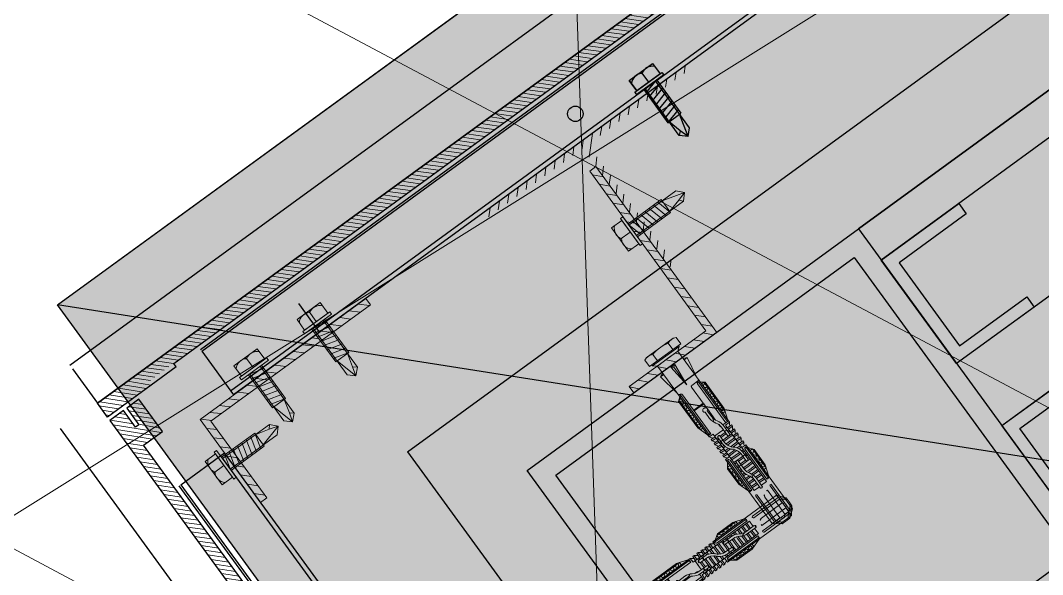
# Model space of a CAD drawing. Header units: metres. Extents: x 678805 to 1359287, y 2747329 to 5497370.
# Drawn here: x 679855.0916 to 679855.4903, y 2748711.0924 to 2748711.3085 of the extents above; entities that cross this region are included whole.
import ezdxf

# ---------------------------------------------------------------- set-up
doc = ezdxf.new("R2010")
doc.units = ezdxf.units.M
for name, color, linetype in [('00_XREF_MON_HSC_PAVEMENT', 7, 'Continuous'), ('00_XREF_TWQ_BUILDINGS', 7, 'Continuous'), ('XREF_MON_BUILDINGS$0$00-Modulos DEFINIDOS', 7, 'Continuous'), ('XREF_MON_BUILDINGS$0$00-Modulos ROOFS', 2, 'Continuous'), ('XREF_MON_BUILDINGS$0$02-L-01_Structure', 2, 'Continuous'), ('XREF_MON_BUILDINGS$0$02-L-01_Structure t2', 7, 'Continuous'), ('XREF_MON_BUILDINGS$0$02-L-01_Struture aux', 4, 'Continuous'), ('XREF_MON_BUILDINGS$0$02-L-Insulation', 252, 'Continuous'), ('XREF_MON_BUILDINGS$0$02-L-INT Panel', 5, 'Continuous'), ('XREF_MON_BUILDINGS$0$02-L-panel', 5, 'Continuous'), ('XREF_MON_BUILDINGS$0$02_L_Furniture', 7, 'Continuous'), ('XREF_MON_BUILDINGS$0$02_L_Projection', 8, 'Continuous')]:
    doc.layers.add(name, color=color, linetype=linetype)
doc.layers.add('XREF_MON_BUILDINGS$0$0-WIPEOUTS', color=7, linetype='Continuous', true_color=0xffffff)
for name, color, linetype, lineweight in [('XREF_MON_BUILDINGS$0$02-H-251', 251, 'Continuous', 0), ('XREF_MON_BUILDINGS$0$02-H-254', 254, 'Continuous', 0), ('XREF_MON_BUILDINGS$0$02-L-01_Structure L', 7, 'Continuous', 5), ('XREF_MON_BUILDINGS$0$02-L-01_Structure T', 8, 'Continuous', 5)]:
    doc.layers.add(name, color=color, linetype=linetype, lineweight=lineweight)
doc.layers.add('XREF_MON_BUILDINGS$0$02-KH-13 Restaurant', color=7, linetype='Continuous', lineweight=30, true_color=0xed2d02)
doc.layers.add('XREF_MON_HSC_PAVEMENT$0$03-TR-Pavement_07_Precast irregular Concrete Blocks', color=7, linetype='Continuous', lineweight=5, true_color=0xb3b3b3)
doc.layers.get('XREF_MON_BUILDINGS$0$02-KH-13 Restaurant').off()
doc.linetypes.add('XREF_MON_BUILDINGS$0$BATTING', pattern='A,0.0001,-0.1,[134,ltypeshp.shx,S=0.1,R=0,X=-0.1,Y=0],-0.2,[134,ltypeshp.shx,S=0.1,R=180,X=0.1,Y=0],-0.1', length=0.4001)

# ---------------------------------------------------------------- blocks, each defined once
blk = doc.blocks.new('XREF_MON_BUILDINGS$0$modulo kiosco')
at = {"layer": 'XREF_MON_BUILDINGS$0$0-WIPEOUTS', "true_color": 0xfcfcfc}
h = blk.add_hatch(color=7, dxfattribs=at)
h.dxf.hatch_style = 1
h.paths.add_polyline_path([(119.6986085139215, -61.62058441969566), (119.6986085125245, -56.82058442011476), (124.4986085132696, -56.82058442058042), (124.4986085123383, -61.62058442132547)])
at = {"layer": 'XREF_MON_BUILDINGS$0$00-Modulos ROOFS'}
blk.add_line((119.6986085125245, -56.82058442011476), (124.4986085118726, -61.62058442248963), dxfattribs=at)
at = {"layer": 'XREF_MON_BUILDINGS$0$00-Modulos ROOFS', "lineweight": 0}
blk.add_lwpolyline([(119.6986085139215, -61.62058441969566), (119.6986085125245, -56.82058442011476), (124.4986085132696, -56.82058442058042), (124.4986085123383, -61.62058442132547)], close=True, dxfattribs=at)
at = {"layer": 'XREF_MON_BUILDINGS$0$00-Modulos ROOFS'}
blk.add_lwpolyline([(124.4986085137352, -57.12058442062698), (124.4986085132696, -56.82058442058042), (124.1986085125245, -56.82058442151174), (119.9986085128039, -56.82058442034759), (119.6986085125245, -56.82058442011476), (119.6986085125245, -57.12058442085981), (119.6986085134558, -61.32058442058042), (119.6986085139215, -61.62058441969566), (119.9986085128039, -61.62058442062698), (124.1986085125245, -61.62058442109264), (124.4986085123383, -61.62058442132547), (124.4986085128039, -61.32058442081325)], close=True, dxfattribs=at)
blk = doc.blocks.new('XREF_MON_BUILDINGS$0$PILAR STRUCTURE')
at = {"layer": 'XREF_MON_BUILDINGS$0$02-L-01_Structure', "linetype": 'Continuous'}
h = blk.add_hatch(dxfattribs=at)
h.set_pattern_fill('ANGLE', color=252)
h.set_pattern_definition([(0, (-144.6596111481284, 18.56842418532225), (0, 6.985), [5.08, -1.905]), (90, (-144.6596111481284, 18.56842418532225), (-6.985, 4.277078946022131e-16), [5.08, -1.905])])
h.paths.add_polyline_path([(-0.0800000000000125, -0.08000000000000185), (0.07999999999998408, -0.08000000000000185), (0.07999999999998408, 0.0799999999999983), (-0.0800000000000125, 0.0799999999999983)])
h.paths.add_polyline_path([(-0.07200000000000273, -0.07200000000000273), (0.0719999999999743, -0.07200000000000273), (0.0719999999999743, 0.07199999999999918), (-0.07200000000000273, 0.07199999999999918)], flags=16)
h = blk.add_hatch(color=252, dxfattribs=at)
h.dxf.hatch_style = 1
h.paths.add_polyline_path([(-0.07200000000000273, -0.07200000000000273), (0.0719999999999743, -0.07200000000000273), (0.0719999999999743, 0.07199999999999918), (-0.07200000000000273, 0.07199999999999918)], flags=16)
h.paths.add_polyline_path([(-0.0800000000000125, -0.08000000000000185), (0.07999999999998408, -0.08000000000000185), (0.07999999999998408, 0.0799999999999983), (-0.0800000000000125, 0.0799999999999983)])
for points in [[(-0.0800000000000125, -0.08000000000000185), (0.07999999999998408, -0.08000000000000185), (0.07999999999998408, 0.0799999999999983), (-0.0800000000000125, 0.0799999999999983)], [(-0.07200000000000273, -0.07200000000000273), (0.0719999999999743, -0.07200000000000273), (0.0719999999999743, 0.07199999999999918), (-0.07200000000000273, 0.07199999999999918)]]:
    blk.add_lwpolyline(points, close=True, dxfattribs=at)
blk = doc.blocks.new('XREF_MON_BUILDINGS$0$ULMA_Anclaje fijacion a forjado y a cerramiento base')
at = {"layer": 'XREF_MON_BUILDINGS$0$02-L-01_Structure T', "linetype": 'Continuous'}
for p, q in [((-0.09499999996478437, 0.004900000054021802), (-0.09799999996903352, 0.001900000053865369)), ((-0.05639999997220002, 0.004900000040834129), (-0.09499999997206032, 0.004900000040834129)), ((-0.09500000016123522, 0.003800290978233534), (-0.09500000016123522, 0.004899999999906868)), ((-0.07599999997182749, 0.003600000040933082), (-0.07599999997182749, 0.004900000040834129)), ((-0.07549999996990664, 0.004900000054021802), (-0.06990192376542836, 0.006400000053872645)), ((-0.07549999996990664, 0.004266025754077418), (-0.07549999996990664, 0.004900000054021802)), ((-0.05702020314492984, 0.004400000053919939), (-0.07499999996798579, 0.004400000053919939)), ((-0.05990525586821605, 0.006000000053973054), (-0.07139474408904789, 0.006000000053973054)), ((-0.07139474408904789, 0.006000000053973054), (-0.07139474408904789, 0.004900000054021802)), ((-0.07139474408904789, 0.006000000053973054), (-0.07139474408904789, 0.004900000054021802)), ((-0.0605980761902174, 0.006400000053872645), (-0.06990192376542836, 0.006400000053872645)), ((-0.06990192376542836, 0.006400000053872645), (-0.06990192376542836, 0.006000000053973054)), ((-0.0605980761902174, 0.006400000053872645), (-0.0605980761902174, 0.006000000053973054)), ((-0.06059807618294144, 0.006400000053872645), (-0.05799999996816041, 0.004900000054021802)), ((-0.05990525586821605, 0.006000000053973054), (-0.05990525586821605, 0.004900000054021802)), ((-0.05799999999726424, 0.004899999999906868), (-0.05799999999726424, 0.004399999999805004)), ((-0.0569999999643187, 0.004600000053869735), (-0.0569999999643187, 0.004900000054021802)), ((-0.05639999997220002, 0.003000000040628947), (-0.05639999997220002, 0.004900000040834129)), ((-0.05479999996896368, 0.004900000040834129), (-0.05594999997265404, 0.004236047240738117)), ((-0.0539999999673455, 0.004900000040834129), (-0.05479999996896368, 0.004900000040834129)), ((-0.05479999996896368, 0.003000000040628947), (-0.05479999996896368, 0.004900000040834129)), ((-0.0539999999673455, 0.003000000040628947), (-0.0539999999673455, 0.004900000040834129)), ((-0.05239999997138511, 0.004900000040834129), (-0.05354999996779952, 0.004236047240738117)), ((-0.05239999997138511, 0.003000000040628947), (-0.05239999997138511, 0.004900000040834129)), ((-0.05159999996976694, 0.004900000040834129), (-0.05239999997138511, 0.004900000040834129)), ((-0.05159999996976694, 0.003000000040628947), (-0.05159999996976694, 0.004900000040834129)), ((-0.04999999997380655, 0.004900000040834129), (-0.05114999997022096, 0.004236047240738117)), ((-0.04919999997218838, 0.004900000040834129), (-0.04999999997380655, 0.004900000040834129)), ((-0.04999999997380655, 0.003000000040628947), (-0.04999999997380655, 0.004900000040834129)), ((-0.04919999997218838, 0.003000000040628947), (-0.04919999997218838, 0.004900000040834129)), ((-0.04759999996895203, 0.004900000040834129), (-0.0487499999726424, 0.004236047240738117)), ((-0.04759999996895203, 0.003000000040628947), (-0.04759999996895203, 0.004900000040834129)), ((-0.04679999996733386, 0.004900000040834129), (-0.04759999996895203, 0.004900000040834129)), ((-0.04679999996733386, 0.003000000040628947), (-0.04679999996733386, 0.004900000040834129)), ((-0.04519999997137347, 0.004900000040834129), (-0.04634999996778788, 0.004236047240738117)), ((-0.0443999999697553, 0.004900000040834129), (-0.04519999997137347, 0.004900000040834129)), ((-0.04519999997137347, 0.003000000040628947), (-0.04519999997137347, 0.004900000040834129)), ((-0.0443999999697553, 0.003000000040628947), (-0.0443999999697553, 0.004900000040834129)), ((-0.04279999997379491, 0.004900000040834129), (-0.04394999997020932, 0.004236047240738117)), ((2.91038304567337e-11, 0.004900000054021802), (-0.04279999996651895, 0.004900000054021802)), ((-0.04279999997379491, 0.003000000040628947), (-0.04279999997379491, 0.004900000040834129)), ((-0.04199999996490078, 0.004900000054021802), (-0.04199999996490078, 0.002243997654204577)), ((-0.04149999997025589, 0.004900000054021802), (-0.03590192376577761, 0.006400000053872645)), ((-0.04149999997025589, 0.004266025478955271), (-0.04149999997025589, 0.004900000054021802)), ((-0.017520182816952, 0.004400000053919939), (-0.04099999996833503, 0.004400000053919939)), ((-0.01959999997052364, 0.006000000053973054), (-0.03739474408939714, 0.006000000053973054)), ((-0.03739474408939714, 0.006000000053973054), (-0.03739474408939714, 0.004900000054021802)), ((-0.01999999996769475, 0.006400000053872645), (-0.03590192376577761, 0.006400000053872645)), ((-0.03590192376577761, 0.006400000053872645), (-0.03590192376577761, 0.006000000053973054)), ((-0.01999999996769475, 0.006400000053872645), (-0.01999999996769475, 0.006000000053973054)), ((-0.01849999996920815, 0.004900000054021802), (-0.01999999996769475, 0.006400000053872645)), ((-0.01959999997052364, 0.004900000054021802), (-0.01959999997052364, 0.006000000053973054)), ((-0.01849999996920815, 0.004900000054021802), (-0.01849999996920815, 0.004400000053919939)), ((-0.01749999996536644, 0.004900000054021802), (-0.01749999996536644, 0.001469047654154565)), ((-0.005200000319746323, 0.006399999982932059), (-0.01587305490102153, 0.004899999983081216)), ((-0.005199999970500357, 0.004900000054021802), (-0.005199999970500357, 0.006400000053872645)), ((-0.005199999970500357, 0.006400000053872645), (-0.004333974560722709, 0.004900000054021802)), ((0.001500000034866389, 0.006400000053872645), (2.91038304567337e-11, 0.004900000054021802)), ((2.91038304567337e-11, 5.411493475548923e-11), (2.91038304567337e-11, 0.004900000054021802)), ((0.002000000029511284, 0.006400000053872645), (0.001500000034866389, 0.006400000053872645)), ((0.001500000034866389, 5.411493475548923e-11), (0.001500000034866389, 0.006400000053872645)), ((0.001999999680265319, 0.007505513633077499), (0.0059194662826485, 0.007505513633077499)), ((0.001999999680265319, -0.007505513666728802), (0.001999999680265319, 0.007505513633077499)), ((0.002000000029511284, 5.411493475548923e-11), (0.002000000029511284, 0.006400000053872645)), ((0.006499999683001079, 0.00650000033328979), (0.0059194662826485, 0.007505513633077499)), ((0.006499999683001079, -0.006499999667084921), (0.006499999683001079, 0.00650000033328979)), ((-0.09500000016123522, 0.003800290978233534), (-0.09800000016548438, 0.001649701530368475)), ((-0.09800000016548438, 0.0009425947491763509), (-0.09500000016123522, 0.00309318419704141)), ((-0.09799999996903352, 5.411493475548923e-11), (-0.09799999996903352, 0.001900000053865369)), ((-0.09799999999813735, 0), (-0.09799999999813735, -0.001900000000205182)), ((-0.09500000000116415, 0.001212165931974596), (-0.09598054861999117, 0.0003815084141933767)), ((-0.07949999999982538, 0.003800290978233534), (-0.09500000016123522, 0.003800290978233534)), ((-0.07950095342675922, 0.00309318419704141), (-0.09500000000116415, 0.00309318419704141)), ((-0.09500000016123522, 0.001212165931974596), (-0.09500000016123522, 0.00309318419704141)), ((-0.08050000000366708, 0.001212165931974596), (-0.09500000000116415, 0.001212165931974596)), ((-0.08050000031653326, 0.0007878340506977111), (-0.08050000031653326, 0.001212165915148944)), ((-0.07921132486808347, 0.003735412722562614), (-0.07949999999982538, 0.003800290978233534)), ((-0.07949999999982538, 0.00309318419704141), (-0.07921132486808347, 0.003158062453167076)), ((-0.07899999999790452, 0.003446737587637472), (-0.07921132486808347, 0.003735412722562614)), ((-0.07921132486808347, 0.003158062453167076), (-0.07899999999790452, 0.003446737587637472)), ((-0.07238871805748204, 0.0005000000005566108), (-0.07750000029773219, 0.0005000000005566108)), ((-0.07238871783920331, 0.0005000000005566108), (-0.07749997821520083, 0.0005000000005566108)), ((-0.04279999997379491, 0.003000000040628947), (-0.07679999997344567, 0.003000000040628947)), ((-0.07679999997344567, 0.0004999963407499308), (-0.07679999997344567, 0.003000000040628947)), ((-0.05799999996816041, 0.003600000054120756), (-0.07597979684214806, 0.003600000054120756)), ((-0.07519999997020932, 0.0004999878656235524), (-0.07519999997020932, 0.003000000040628947)), ((-0.07439999996859115, 0.000499983615554811), (-0.07439999996859115, 0.003000000040628947)), ((-0.07279999997263076, 0.0004999751408831798), (-0.07279999997263076, 0.003000000040628947)), ((-0.07199999997101258, 0.0004999709158255428), (-0.07199999997101258, 0.003000000040628947)), ((-0.07039999996777624, 0.0007838919409550726), (-0.07039999996777624, 0.003000000040628947)), ((-0.07039999996777624, 0.0002553429039835464), (-0.07039999996777624, 0.0007838919541427458)), ((-0.06959999997343402, 0.003000000040628947), (-0.06959999997343402, -3.774075094042928e-05)), ((-0.06799999997019768, 0.001888627379230456), (-0.06799999997019768, 0.003000000054271368)), ((-0.06799999997019768, 0.0008294746289720933), (-0.06799999997019768, 0.001888627379230456)), ((-0.06799999997019768, 4.092726157978177e-11), (-0.06799999997019768, 0.0008294746157844202)), ((-0.06799999997019768, 4.092726157978177e-11), (-0.06799999997019768, -0.0007950077156237967)), ((-0.0671999999685795, 0.002098475703860458), (-0.0671999999685795, 0.003000000054271368)), ((-0.0671999999685795, 0.001074557454103342), (-0.0671999999685795, 0.002098475703860458)), ((-0.0671999999685795, 4.092726157978177e-11), (-0.0671999999685795, 0.001074557440915669)), ((-0.0671999999685795, 4.092726157978177e-11), (-0.0671999999685795, -0.001052696669376019)), ((-0.06559999996534316, 0.002250000054118573), (-0.06559999996534316, 0.003000000054271368)), ((-0.06559999996534316, 0.001250000053914846), (-0.06559999996534316, 0.002250000054118573)), ((-0.06559999997261912, 4.092726157978177e-11), (-0.06559999997261912, 0.001250000040727173)), ((-0.06559999997261912, 4.092726157978177e-11), (-0.06559999997261912, -0.001249999959327397)), ((-0.06479999997100094, 0.002250000054118573), (-0.06479999997100094, 0.003000000054271368)), ((-0.06479999997100094, 0.001250000053914846), (-0.06479999997100094, 0.002250000054118573)), ((-0.06479999997100094, 4.092726157978177e-11), (-0.06479999997100094, 0.001250000040727173)), ((-0.06479999997100094, 4.092726157978177e-11), (-0.06479999997100094, -0.001249999959327397)), ((-0.0631999999677646, 0.002250000054118573), (-0.0631999999677646, 0.003000000054271368)), ((-0.0631999999677646, 0.001250000053914846), (-0.0631999999677646, 0.002250000054118573)), ((-0.0631999999677646, 4.092726157978177e-11), (-0.0631999999677646, 0.001250000040727173)), ((-0.0631999999677646, 4.092726157978177e-11), (-0.0631999999677646, -0.001249999959327397)), ((-0.05863006513391156, 0.002250000000458385), (-0.06250000033469405, 0.002250000000458385)), ((-0.05863006513391156, 0.001250000000254659), (-0.06249989908974385, 0.001250000000254659)), ((-0.06239999996614642, 0.002250000054118573), (-0.06239999996614642, 0.003000000054271368)), ((-0.06239999997342238, 4.092726157978177e-11), (-0.06239999997342238, 0.001250000040727173)), ((-0.06239999997342238, 4.092726157978177e-11), (-0.06239999997342238, -0.001249999959327397)), ((-0.06079999997018604, 0.002250000054118573), (-0.06079999997018604, 0.003000000054271368)), ((-0.06079999997018604, 4.092726157978177e-11), (-0.06079999997018604, 0.001250000040727173)), ((-0.06079999997018604, 4.092726157978177e-11), (-0.06079999997018604, -0.001249999959327397)), ((-0.05999999996856786, 0.002250000054118573), (-0.05999999996856786, 0.003000000054271368)), ((-0.05999999996856786, 4.092726157978177e-11), (-0.05999999996856786, 0.001250000040727173)), ((-0.05999999996856786, 4.092726157978177e-11), (-0.05999999996856786, -0.002999999959229172)), ((-0.05839999996533152, 0.002246470569389203), (-0.05839999996533152, 0.003000000054271368)), ((-0.05839999997260747, 4.092726157978177e-11), (-0.05839999997260747, 0.001245927241143363)), ((-0.05839999997260747, 4.092726157978177e-11), (-0.05839999997260747, -0.002999999959229172)), ((-0.0575999999709893, 0.002178927737077174), (-0.0575999999709893, 0.003000000054271368)), ((-0.0575999999709893, -0.002999999959229172), (-0.0575999999709893, 0.001167863121281698)), ((-0.05599999996775296, 0.001773728350144665), (-0.05599999996775296, 0.003000000054271368)), ((-0.05599999996775296, 4.092726157978177e-11), (-0.05599999996775296, 0.0006941365782040521)), ((-0.05599999996775296, 4.092726157978177e-11), (-0.05599999996775296, -0.002999999959229172)), ((-0.05519999996613478, 0.001419681868355838), (-0.05519999996613478, 0.003000000054271368)), ((-0.05519999997341074, 0.0002712911496018933), (-0.05519999997341074, -0.002999999959229172)), ((-0.05359999997017439, 0.0003147642983094556), (-0.05359999997017439, 0.003000000040628947)), ((-0.05279999996855622, 4.092726157978177e-11), (-0.05279999996855622, 0.003000000040628947)), ((-0.05279999996855622, 4.092726157978177e-11), (-0.05279999996855622, -0.0002712910677473701)), ((-0.05119999997259583, 4.092726157978177e-11), (-0.05119999997259583, 0.003000000040628947)), ((-0.05119999997259583, 4.092726157978177e-11), (-0.05119999997259583, -0.0009957987340385444)), ((-0.05039999997097766, 4.092726157978177e-11), (-0.05039999997097766, 0.003000000040628947)), ((-0.05039999997097766, 4.092726157978177e-11), (-0.05039999997097766, -0.001172616259282222)), ((-0.04879999996774131, 0.002250000054118573), (-0.04879999996774131, 0.003000000054271368)), ((-0.04879999996774131, 0.001250000053914846), (-0.04879999996774131, 0.00262500005419497)), ((-0.04879999996774131, 4.092726157978177e-11), (-0.04879999996774131, 0.001250000040727173)), ((-0.04879999996774131, 4.092726157978177e-11), (-0.04879999996774131, -0.001249999959327397)), ((-0.0479999999733991, 4.092726157978177e-11), (-0.0479999999733991, 0.003000000040628947)), ((-0.0479999999733991, 4.092726157978177e-11), (-0.0479999999733991, -0.001249999959327397)), ((-0.04238871808775002, 0.002249999982723239), (-0.04750000033527613, 0.002249999982723239)), ((-0.04238871799316257, 0.001249999982974259), (-0.04749997836916009, 0.001249999982974259)), ((-0.04639999997016275, 0.002250000054118573), (-0.04639999997016275, 0.003000000054271368)), ((-0.04639999997016275, 4.092726157978177e-11), (-0.04639999997016275, 0.001250000040727173)), ((-0.04639999997016275, 4.092726157978177e-11), (-0.04639999997016275, -0.001249999959327397)), ((-0.04559999996854458, 0.002250000054118573), (-0.04559999996854458, 0.003000000054271368)), ((-0.04559999996854458, 4.092726157978177e-11), (-0.04559999996854458, 0.001250000040727173)), ((-0.04559999996854458, 4.092726157978177e-11), (-0.04559999996854458, -0.001249999959327397)), ((-0.04399999996530823, 0.002250000054118573), (-0.04399999996530823, 0.003000000054271368)), ((-0.04399999996530823, 0.002250000054118573), (-0.04399999996530823, 0.003000000054271368)), ((-0.04399999997258419, 4.092726157978177e-11), (-0.04399999997258419, 0.001250000040727173)), ((-0.04399999997258419, 4.092726157978177e-11), (-0.04399999997258419, 0.001250000040727173)), ((-0.04399999997258419, 4.092726157978177e-11), (-0.04399999997258419, -0.001249999959327397)), ((-0.04399999997258419, 4.092726157978177e-11), (-0.04399999997258419, -0.002999999959229172)), ((-0.04199999996490078, 0.001243073279056262), (-0.04199999996490078, 0.0009690476540527015)), ((-0.01849999996920815, 0.003600000054120756), (-0.04197979586751899, 0.003600000054120756)), ((-0.04049836142075947, 0.0009690476540527015), (-0.04197979586751899, 0.0009690476540527015)), ((-0.03124687392119085, 0.0009690476540527015), (-0.03803526836418314, 0.0009690476540527015)), ((-0.03186602826463059, 0.0004999956327083055), (-0.03561142804392148, 0.0005000794471925474)), ((-0.03561128240835387, 0.0005000000001018634), (-0.03186602558707818, 0.0005000000001018634)), ((-0.02819999996427214, 0.0009690476540527015), (-0.03075312601140467, 0.0009690476540527015)), ((-0.02819999996427214, 0.0009690476540527015), (-0.02799999996932456, 0.0007690476541029057)), ((-0.02819999996427214, 0.0009690476540527015), (-0.02819999996427214, -0.003599999945890886)), ((-0.02779999996710103, 0.0009690476540527015), (-0.02799999996932456, 0.0007690476541029057)), ((-0.02799999996932456, 0.0007690476541029057), (-0.02799999996932456, -0.003599999945890886)), ((-0.02779999996710103, 0.0009690476540527015), (-0.02779999996710103, -0.003599999945890886)), ((-0.01799999996728729, 0.0009690476540527015), (-0.02779999996710103, 0.0009690476540527015)), ((-0.004333974917244632, 0.000915883743800805), (-0.01587305490102153, -1.682565198279917e-11)), ((-0.01587305455177557, 5.411493475548923e-11), (-0.005199999970500357, 5.411493475548923e-11)), ((-0.004333974560722709, 0.0009158838147413917), (-0.005199999970500357, 5.411493475548923e-11)), ((-0.004333974560722709, -0.0009158837065115222), (-0.005199999970500357, 5.411493475548923e-11)), ((-0.004333974560722709, -0.0009158837065115222), (-0.004333974560722709, 0.0009158838147413917)), ((0, 0), (0, -0.004899999999906868)), ((0.001499999998486601, 0), (0.001499999998486601, -0.006400000000212458)), ((0.001999999680265319, 0.003752758733298833), (0.0059194662826485, 0.003752758733298833)), ((0.002000000000407454, 0), (0.002000000000407454, -0.006400000000212458)), ((-0.09799999999813735, -0.0009425947491763509), (-0.09500000000116415, -0.003093184197496157)), ((-0.09500000000116415, -0.003800290978688281), (-0.09799999999813735, -0.001649701530368475)), ((-0.09500000000116415, -0.004899999999906868), (-0.09799999999813735, -0.001900000000205182)), ((-0.09500000000116415, -0.001212165932429343), (-0.09598054861999117, -0.0003815084141933767)), ((-0.09499999997206032, -0.001212165891502082), (-0.09499999997206032, -0.003093184156568896)), ((-0.08249999999679858, -0.001212165932429343), (-0.09500000000116415, -0.001212165932429343)), ((-0.07950095342675922, -0.003093184197496157), (-0.09500000000116415, -0.003093184197496157)), ((-0.09499999997206032, -0.003800290937761019), (-0.09499999997206032, -0.004899999959434354)), ((-0.07949999983975431, -0.003800290978688281), (-0.09500000000116415, -0.003800290978688281)), ((-0.07921132486808347, -0.003158062453621824), (-0.07949999999982538, -0.003093184197496157)), ((-0.07949999999982538, -0.003800290978688281), (-0.07921132486808347, -0.003735412722562614)), ((-0.07899999999790452, -0.003446737588092219), (-0.07921132486808347, -0.003158062453621824)), ((-0.07921132486808347, -0.003735412722562614), (-0.07899999999790452, -0.003446737588092219)), ((-0.07238871791923884, -0.0005000000001018634), (-0.07750000016676495, -0.0005000000001018634)), ((-0.07238871795561863, -0.0004999999991923687), (-0.07749997833161615, -0.0004999999991923687)), ((-0.07679999997344567, -0.0004999999591746018), (-0.07679999997344567, -0.002999999959229172)), ((-0.04279999998107087, -0.003000000000156433), (-0.07679999998072162, -0.003000000000156433)), ((-0.07599999997910345, -0.003600000000005821), (-0.07599999997910345, -0.004899999999906868)), ((-0.05797979587805457, -0.003600000000005821), (-0.07597979685669998, -0.003600000000005821)), ((-0.07519999997020932, -0.0004999999591746018), (-0.07519999997020932, -0.002999999959229172)), ((-0.07439999996859115, -0.0004999999591746018), (-0.07439999996859115, -0.002999999959229172)), ((-0.07279999997263076, -0.0004999999591746018), (-0.07279999997263076, -0.002999999959229172)), ((-0.07199999997101258, -0.0004999999591746018), (-0.07199999997101258, -0.002999999959229172)), ((-0.07039999996777624, -0.0008117044189930311), (-0.07039999996777624, -0.002999999959229172)), ((-0.06960000032267999, -0.001128624259763455), (-0.06960000032267999, -0.003000000016982085)), ((-0.06799999997019768, -0.001859274363141594), (-0.06799999997019768, -0.002999999946041498)), ((-0.0671999999685795, -0.002079642608805443), (-0.0671999999685795, -0.002999999946041498)), ((-0.06049997165246168, -0.001250034919394238), (-0.06561142800637754, -0.001249920534974081)), ((-0.0656112825818127, -0.002249999999548891), (-0.06049998287926428, -0.002249999999548891)), ((-0.06559999996534316, -0.002249999945888703), (-0.06559999996534316, -0.002999999946041498)), ((-0.06479999997100094, -0.002249999945888703), (-0.06479999997100094, -0.002999999946041498)), ((-0.0631999999677646, -0.002249999945888703), (-0.0631999999677646, -0.002999999946041498)), ((-0.06239999996614642, -0.002249999945888703), (-0.06239999996614642, -0.002999999946041498)), ((-0.06079999997018604, -0.002249999945888703), (-0.06079999997018604, -0.002999999946041498)), ((-0.05639999997947598, -0.003000000000156433), (-0.05639999997947598, -0.004899999999906868)), ((-0.05479999998351559, -0.003000000000156433), (-0.05479999998351559, -0.004899999999906868)), ((-0.05399999998189742, -0.003000000000156433), (-0.05399999998189742, -0.004899999999906868)), ((-0.05359999997017439, -0.0009432666124666866), (-0.05359999997017439, -0.002999999959229172)), ((-0.05279999996855622, -0.001419681760580715), (-0.05279999996855622, -0.002999999946041498)), ((-0.05239999997138511, -0.002999999979692802), (-0.05239999997138511, -0.004899999979897984)), ((-0.05159999996976694, -0.002999999979692802), (-0.05159999996976694, -0.004899999979897984)), ((-0.05119999996531988, -0.002030796920735156), (-0.05119999996531988, -0.002999999946041498)), ((-0.05039999997097766, -0.002183035096095409), (-0.05039999997097766, -0.002999999946041498)), ((-0.04999999997380655, -0.002999999979692802), (-0.04999999997380655, -0.004899999979897984)), ((-0.04550000053859549, -0.001249999999799911), (-0.04936993554292712, -0.001249999999799911)), ((-0.04550000033486867, -0.002249999999548891), (-0.04936993554292712, -0.002249999999548891)), ((-0.04919999997218838, -0.002999999979692802), (-0.04919999997218838, -0.004899999979897984)), ((-0.04879999996774131, -0.002249999945888703), (-0.04879999996774131, -0.002999999946041498)), ((-0.04799999996612314, -0.002249999945888703), (-0.04799999996612314, -0.002999999946041498)), ((-0.04759999996895203, -0.002999999959229172), (-0.04759999996895203, -0.004899999959434354)), ((-0.04679999996733386, -0.002999999959229172), (-0.04679999996733386, -0.004899999959434354)), ((-0.04639999997016275, -0.002249999945888703), (-0.04639999997016275, -0.002999999946041498)), ((-0.04559999996854458, -0.002249999945888703), (-0.04559999996854458, -0.002999999946041498)), ((-0.04519999997137347, -0.002999999959229172), (-0.04519999997137347, -0.004899999959434354)), ((-0.0443999999697553, -0.002999999959229172), (-0.0443999999697553, -0.004899999959434354)), ((-0.04399999996530823, -0.002249999945888703), (-0.04399999996530823, -0.002999999946041498)), ((-0.04279999997379491, -0.002999999959229172), (-0.04279999997379491, -0.004899999959434354)), ((-0.0419999999794527, -0.003600000000005821), (-0.0419999999794527, -0.004899999999906868)), ((-0.01849999999831198, -0.003600000000005821), (-0.04197979589662282, -0.003600000000005821)), ((-0.0318660280900076, -0.0004999956499887048), (-0.0356114278692985, -0.0005000794649276941)), ((-0.03561128252476919, -0.0004999999991923687), (-0.03186602571076946, -0.0004999999991923687)), ((-0.004333974917244632, -0.0009158837774521089), (-0.01587305490102153, -1.682565198279917e-11)), ((0.001999999680265319, -0.003752755266759777), (0.0059194662826485, -0.003752755266759777)), ((-0.05639999997947598, -0.004899999999906868), (-0.09499999997933628, -0.004899999999906868)), ((-0.07549999999901047, -0.004266025699962483), (-0.07549999999901047, -0.004899999999906868)), ((-0.07549999999901047, -0.004899999999906868), (-0.06990192380180815, -0.006400000000212458)), ((-0.05699999997887062, -0.004400000000259752), (-0.0749999999825377, -0.004400000000259752)), ((-0.07139474408904789, -0.004899999945791933), (-0.07139474408904789, -0.005999999945743184)), ((-0.07139474408904789, -0.004899999945791933), (-0.07139474408904789, -0.005999999945743184)), ((-0.05990525586821605, -0.005999999945743184), (-0.07139474408904789, -0.005999999945743184)), ((-0.06990192376542836, -0.005999999945743184), (-0.06990192376542836, -0.006399999946097523)), ((-0.0605980761902174, -0.006399999946097523), (-0.06990192376542836, -0.006399999946097523)), ((-0.0605980761902174, -0.006399999946097523), (-0.05799999996816041, -0.004899999945791933)), ((-0.0605980761902174, -0.005999999945743184), (-0.0605980761902174, -0.006399999946097523)), ((-0.05990525586821605, -0.004899999945791933), (-0.05990525586821605, -0.005999999945743184)), ((-0.05799999999726424, -0.004400000000259752), (-0.05799999999726424, -0.004899999999906868)), ((-0.05699999997887062, -0.004400000000259752), (-0.05699999997887062, -0.004899999999906868)), ((-0.05479999998351559, -0.004899999999906868), (-0.05594999997993, -0.004236047200265602)), ((-0.05399999998189742, -0.004899999999906868), (-0.05479999998351559, -0.004899999999906868)), ((-0.05239999997138511, -0.004899999979897984), (-0.05354999998235144, -0.004236047179801972)), ((-0.05159999996976694, -0.004899999979897984), (-0.05239999997138511, -0.004899999979897984)), ((-0.04999999997380655, -0.004899999979897984), (-0.05114999997022096, -0.004236047179801972)), ((-0.04919999997218838, -0.004899999979897984), (-0.04999999997380655, -0.004899999979897984)), ((-0.04759999996895203, -0.004899999959434354), (-0.0487499999726424, -0.004236047159338341)), ((-0.04679999996733386, -0.004899999959434354), (-0.04759999996895203, -0.004899999959434354)), ((-0.04519999997137347, -0.004899999959434354), (-0.04634999996778788, -0.004236047159338341)), ((-0.0443999999697553, -0.004899999959434354), (-0.04519999997137347, -0.004899999959434354)), ((-0.04279999998107087, -0.004899999999906868), (-0.04394999997748528, -0.004236047200265602)), ((2.91038304567337e-11, -0.004899999945791933), (-0.04279999996651895, -0.004899999945791933)), ((-0.04149999999935972, -0.004266025425295084), (-0.04149999999935972, -0.004899999999906868)), ((-0.04149999999935972, -0.004899999999906868), (-0.0359019238021574, -0.006400000000212458)), ((-0.01752018285333179, -0.004400000000259752), (-0.04099999999743886, -0.004400000000259752)), ((-0.03739474408939714, -0.004899999945791933), (-0.03739474408939714, -0.005999999945743184)), ((-0.01959999997052364, -0.005999999945743184), (-0.03739474408939714, -0.005999999945743184)), ((-0.03590192376577761, -0.005999999945743184), (-0.03590192376577761, -0.006399999946097523)), ((-0.01999999996769475, -0.006399999946097523), (-0.03590192376577761, -0.006399999946097523)), ((-0.01849999996920815, -0.004899999945791933), (-0.01999999996769475, -0.006399999946097523)), ((-0.01999999996769475, -0.005999999945743184), (-0.01999999996769475, -0.006399999946097523)), ((-0.01959999997052364, -0.004899999945791933), (-0.01959999997052364, -0.005999999945743184)), ((-0.01849999999831198, -0.004400000000259752), (-0.01849999999831198, -0.004899999999906868)), ((-0.01750000000174623, -0.004600000000209548), (-0.01750000000174623, -0.004899999999906868)), ((-0.005199999970500357, -0.006399999946097523), (-0.01587305455177557, -0.004899999945791933)), ((-0.005199999970500357, -0.004899999945791933), (-0.005199999970500357, -0.006399999946097523)), ((-0.005199999970500357, -0.006399999946097523), (-0.004333974560722709, -0.004899999945791933)), ((0.001499999998486601, -0.006400000000212458), (0, -0.004899999999906868)), ((0.002000000000407454, -0.006400000000212458), (0.001499999998486601, -0.006400000000212458)), ((0.001999999680265319, -0.007505513666728802), (0.0059194662826485, -0.007505513666728802)), ((0.006499999683001079, -0.006499999667084921), (0.0059194662826485, -0.007505512966872629))]:
    blk.add_line(p, q, dxfattribs=at)
for centre, radius, start, end in [((-0.07502020407264354, 0.00340000005417096), 0.0009999999999999996, 90.00000125064498, 168.46304173404), ((-0.06949999996868428, 0.006000000053973054), 0.001, 179.9999995831184, 2.240738939747224e-06), ((-0.06709999996382976, 0.006000000053973054), 0.001, 179.9999995831184, 2.240738939747224e-06), ((-0.0646999999662512, 0.006000000053973054), 0.001, 179.9999995831184, 2.240738939747224e-06), ((-0.06229999996867264, 0.006000000053973054), 0.001, 179.9999995831184, 2.240738939747224e-06), ((-0.05799999996816041, 0.004600000053869735), 0.001, 269.9999983324734, 2.657620602956009e-06), ((-0.0560999999725027, 0.004495854840570246), 0.0002999999999999972, 179.9999995831184, 299.9999996018432), ((-0.05369999996764818, 0.004495854854212666), 0.0002999999999999972, 179.9999995831184, 299.9999996018432), ((-0.05129999997006962, 0.004495854840570246), 0.0002999999999999972, 179.9999995831184, 299.9999996018432), ((-0.04889999997249106, 0.004495854840570246), 0.0002999999999999972, 179.9999995831184, 299.9999996018432), ((-0.04649999996763654, 0.004495854840570246), 0.0002999999999999972, 179.9999995831184, 299.9999996018432), ((-0.04409999997005798, 0.004495854840570246), 0.0002999999999999972, 180, 299.9999997058804), ((-0.04099999996833503, 0.00340000005417096), 0.0009999999999999996, 90.00000125064498, 168.46304173404), ((-0.03549999996903352, 0.006000000053973054), 0.001, 179.9999995831184, 2.240738939747224e-06), ((-0.03549999996903352, 0.006000000053973054), 0.001, 179.9999995831184, 2.240738939747224e-06), ((-0.0326999999670079, 0.006000000053973054), 0.001, 180, 2.657620602956009e-06), ((-0.02989999996498227, 0.006000000053973054), 0.001, 180, 2.657620602956009e-06), ((-0.0270999999702326, 0.006000000053973054), 0.001, 180, 2.657620602956009e-06), ((-0.02429999996820698, 0.006000000053973054), 0.001, 180, 2.657620602956009e-06), ((-0.02149999996618135, 0.006000000053973054), 0.001, 180, 2.657620602956009e-06), ((-0.01849999996920815, 0.004600000053869735), 0.001, 269.9999983324734, 2.657620602956009e-06), ((0.003177357582899276, 0.005629136232983001), 0.003322642399999999, 325.6168396574897, 34.38315982743712), ((-0.09565735931391828, 0), 0.000499999999999996, 130.2691184803775, 229.7308815196225), ((-0.08250000031694071, 0.0007878340506977111), 0.002, 270, 0), ((-0.07750000016676495, 4.547473508864641e-13), 0.0004999999999999999, 89.9974799503451, 269.9999979155917), ((-0.07750000028318027, 4.547473508864641e-13), 0.0005, 90.00000208440834, 270.0025200496549), ((-0.07238871805748204, -0.006999999999607098), 0.007500000000000002, 61.0463102315051, 90), ((-0.06250000033469405, 0.001750000000356522), 0.0004999999999999998, 90.00000208440834, 270.0116013998847), ((-0.0604999827046413, 0.001750017459926312), 0.0004999825401999999, 270.0012777422978, 90.00000416881663), ((-0.05863006513391156, -0.005249999999705324), 0.007499999999999999, 48.5903778450324, 90.00000166752666), ((-0.05863006495928857, -0.005249999999705324), 0.006500000000000001, 48.5903778450324, 90.00000166752666), ((-0.05863006511208368, 0.005249999982879672), 0.006499999999999996, 306.1289274904188, 311.4096221549676), ((-0.04936993552837521, -0.005250000016985723), 0.007499999999999999, 128.1222900908017, 131.4096221549676), ((-0.04936993554292712, 0.005250000000614818), 0.006499999999999997, 228.5903778450324, 270), ((-0.04750000032072421, 0.001749999982621375), 0.0004999999999999998, 90.00000208440834, 270.0025200496549), ((-0.04550000016024569, 0.001749999999901775), 0.0005, 269.9999754039819, 90.00000125064498), ((-0.04238871808775002, -0.00525000001744047), 0.007500000000000002, 61.0463102315051, 90), ((-0.04238871803681832, -0.005249999999250576), 0.006500000000000002, 61.04631409580072, 90), ((-0.03561128252476919, 0.007000157873790158), 0.007499999999999998, 241.0463007414357, 270), ((-0.03561128258297686, 0.007000157855600264), 0.006500000000000001, 241.0463102315051, 269.9987176720039), ((-0.03561128240835387, -0.007000157872880663), 0.0075, 90, 111.0361103108176), ((-0.03100000016274862, 0), 0.001000000000000001, 209.9997091887205, 149.9999981873691), ((-0.03100000032281969, 2.819433575496078e-11), 0.001000000000000001, 210.0000018126309, 150.0002908112796), ((-0.01799999996728729, 0.001469047654154565), 0.0004999999999999998, 269.9999983324734, 2.657620602956009e-06), ((-0.005919788716710173, 1.733042154228315e-09), 0.0124197884, 342.4126448496456, 17.58735477779235), ((-0.0750202040799195, -0.003400000000056025), 0.001000000000000004, 191.5369578575029, 269.9999983324734), ((-0.07238871791923884, 0.007000000000061846), 0.0075, 270, 291.0394696438425), ((-0.07238871809386183, -0.006999999999607098), 0.006499999999999999, 61.04631409580072, 90), ((-0.0656112825818127, 0.005250157873433636), 0.007499999999999996, 241.0463068707718, 270), ((-0.06561128254543291, 0.005250157873433636), 0.006500000000000001, 241.0463102315051, 269.9987176720039), ((-0.06250000016007107, -0.001749999999901775), 0.0005, 89.98839860011529, 269.9999979155917), ((-0.06049998284288449, -0.001750017459471565), 0.0004999825402000001, 269.9999958311834, 89.99871767200386), ((-0.05797979589988245, -0.004600000000209548), 0.001000000000000002, 11.53695900628007, 90), ((-0.04936993554292712, 0.005250000000614818), 0.007500000000000001, 228.5903778450324, 270), ((-0.05863006511208368, 0.005249999982879672), 0.007500000000000004, 308.1222900908016, 311.4096221549676), ((-0.04936993552837521, -0.005250000016985723), 0.006499999999999999, 126.1289274904188, 131.4096221549676), ((-0.04750000016065314, -0.001749999999901775), 0.0005, 89.9974799503451, 269.9999979155917), ((-0.04550000033486867, -0.001749999999447027), 0.0005000000000000001, 269.999998749355, 90.00002459601811), ((-0.04099999998288695, -0.003400000000056025), 0.000999999999999997, 191.5369578575029, 269.9999983324734), ((-0.01849999998376006, -0.004600000000209548), 0.001000000000000001, 2.657620602956009e-06, 90.00000125064498), ((0.003177357582899276, -0.005629135566778132), 0.003322642399999999, 325.6168396574897, 34.38315982743712), ((-0.06949999999778811, -0.006000000000312866), 0.001000000000000001, 2.657620602956009e-06, 179.9999995831184), ((-0.06710000000020955, -0.006000000000312866), 0.001000000000000001, 2.657620602956009e-06, 179.9999995831184), ((-0.06470000000263099, -0.006000000000312866), 0.001000000000000001, 2.657620602956009e-06, 179.9999995831184), ((-0.06229999999777647, -0.006000000000312866), 0.001000000000000001, 2.657620602956009e-06, 179.9999995831184), ((-0.05609999997977866, -0.004495854800097732), 0.0002999999999999983, 59.99999984205321, 179.9999995831184), ((-0.0536999999822001, -0.004495854800097732), 0.0002999999999999983, 59.99999984205321, 179.9999995831184), ((-0.05129999997006962, -0.004495854779634101), 0.0002999999999999983, 59.99999984205321, 179.9999995831184), ((-0.04889999997249106, -0.004495854779634101), 0.0002999999999999983, 59.99999984205321, 179.9999995831184), ((-0.04649999996763654, -0.00449585475917047), 0.0002999999999999983, 59.99999984205321, 179.9999995831184), ((-0.04409999997733394, -0.004495854800097732), 0.0002999999999999983, 59.99999984205321, 179.9999995831184), ((-0.03549999999813735, -0.006000000000312866), 0.001000000000000001, 2.657620602956009e-06, 179.9999995831184), ((-0.03549999999813735, -0.006000000000312866), 0.001000000000000001, 2.657620602956009e-06, 179.9999995831184), ((-0.03270000000338769, -0.006000000000312866), 0.001000000000000001, 2.657620602956009e-06, 179.9999995831184), ((-0.02990000000136206, -0.006000000000312866), 0.001000000000000001, 2.657620602956009e-06, 179.9999995831184), ((-0.02709999999933643, -0.006000000000312866), 0.001000000000000001, 2.657620602956009e-06, 179.9999995831184), ((-0.02429999999731081, -0.006000000000312866), 0.001000000000000001, 2.657620602956009e-06, 179.9999995831184), ((-0.02150000000256114, -0.006000000000312866), 0.001000000000000001, 2.657620602956009e-06, 179.9999995831184)]:
    blk.add_arc(centre, radius, start, end, dxfattribs=at)
blk = doc.blocks.new('XREF_MON_BUILDINGS$0$ULMA_Escuadra40x80_Seccion')
at = {"layer": 'XREF_MON_BUILDINGS$0$02-H-251', "ltscale": 125}
h = blk.add_hatch(dxfattribs=at)
h.set_pattern_fill('ANSI31', color=256, scale=0.001, angle=360, style=0)
h.set_pattern_definition([(45, (0, 0), (-0.002245064030267288, 0.002245064030267289), [])])
h.paths.add_polyline_path([(0, 0.0799999999994725), (0.002999999989697244, 0.0799999999994725), (0.002999999989697244, 0.002999999999701686), (0.03999999999359716, 0.002999999999701686), (0.03999999999359716, 0), (0, 0)])
at = {"layer": 'XREF_MON_BUILDINGS$0$02-L-01_Structure L', "linetype": 'Continuous'}
blk.add_lwpolyline([(0, 0.0799999999994725), (0.002999999989697244, 0.0799999999994725), (0.002999999989697244, 0.002999999999701686), (0.03999999999359716, 0.002999999999701686), (0.03999999999359716, 0), (0, 0)], close=True, dxfattribs=at)
blk = doc.blocks.new('XREF_MON_BUILDINGS$0$ULMA_Autotaladrante')
at = {"layer": 'XREF_MON_BUILDINGS$0$02-L-01_Structure T', "color": 252}
for p, q in [((0.006200000001172157, 0.005629165124673818), (0.001200000000153523, 0.005629165124673818)), ((-0.02500000000509317, 2.273736754432321e-13), (-0.02263469026956955, 0.00250000000005457)), ((-0.02500000000509317, 2.273736754432321e-13), (-0.01600000000325963, 0.00250000000005457)), ((-0.02500000000509317, 2.273736754432321e-13), (-0.02263469026956955, -0.002499999999599822)), ((-0.02500000000509317, 2.273736754432321e-13), (-0.02139930772136722, -0.001093663805477263)), ((-0.02263469026956955, 0.00250000000005457), (0, 0.00250000000005457)), ((0, 0.003150000000232467), (-0.01600000000325963, 0.003150000000232467)), ((-0.01600000000325963, -0.003149999999777719), (-0.01600000000325963, 0.003150000000232467)), ((-0.01600000000325963, -0.003149999999777719), (-0.01434631468237058, 0.003150000000232467)), ((-0.01393224676803584, -0.003149999999777719), (-0.01227856144714679, 0.003150000000232467)), ((-0.0118644935323573, -0.003149999999777719), (-0.01021080821146825, 0.003150000000232467)), ((-0.00979674029713351, -0.003149999999777719), (-0.008143054976244457, 0.003150000000232467)), ((-0.00772898706190972, -0.003149999999777719), (-0.006075301741020667, 0.003150000000232467)), ((-0.005661233826231182, -0.003149999999777719), (-0.004007548505342129, 0.003150000000232467)), ((-0.003593480591007392, -0.003149999999777719), (-0.001939795270118339, 0.003150000000232467)), ((-0.001525727355783602, -0.003149999999777719), (0, 0.002662522019363678)), ((0.006200000001172157, 2.273736754432321e-13), (0.001200000000153523, 2.273736754432321e-13)), ((-0.02139930772136722, -0.001093663805477263), (-0.02263469026956955, -0.002499999999599822)), ((-0.02263469026956955, -0.002499999999599822), (0, -0.002499999999599822)), ((-0.02139930772136722, -0.001093663805477263), (-0.01600000000325963, -0.002499999999599822)), ((0, -0.003149999999777719), (-0.01600000000325963, -0.003149999999777719)), ((0.006200000001172157, -0.005629165124219071), (0.001200000000153523, -0.005629165124219071))]:
    blk.add_line(p, q, dxfattribs=at)
for points in [[(0.001200000000153523, 0.006499999999959982), (0, 0.006499999999959982), (0, -0.006499999999732609), (0.001200000000153523, -0.006499999999732609)], [(0.006200000001172157, 0.005629165124673818), (0.001200000000153523, 0.005629165124673818), (0.001200000000153523, -0.005629165124219071), (0.006200000001172157, -0.005629165124219071)]]:
    blk.add_lwpolyline(points, close=True, dxfattribs=at)
for centre, start, end in [((0.001986085791031655, 0.002367525475847287), 325.8171883654993, 50.71596115511253), ((0.001986085791031655, -0.002366719792689764), 309.2667341381091, 34.16957033823044)]:
    blk.add_arc(centre, 0.004213914210367771, start, end, dxfattribs=at)
blk = doc.blocks.new('XREF_MON_BUILDINGS$0$AUTORROSCANTE')
at = {"layer": 'XREF_MON_BUILDINGS$0$02-L-01_Structure t2', "color": 0}
for p, q in [((-31.20000000000002, 5.629165124598842), (-26.19999999999959, 5.62916512459816)), ((-31.19999999999999, -3.410605131648481e-13), (-26.19999999999976, 0)), ((-2.365309734828713, 2.5), (-25, 2.5)), ((0, 0), (-8.999999999999972, 2.5)), ((0, 0), (-3.600692283157343, -1.09366380576239)), ((0, 0), (-2.365309734828713, 2.5)), ((0, 0), (-2.365309734828713, -2.5)), ((-2.365309734828713, -2.5), (-25, -2.5)), ((-3.600692283157343, -1.09366380576239), (-2.365309734828713, -2.5)), ((-31.20000000000002, -5.629165124598899), (-26.19999999999948, -5.629165124599581))]:
    blk.add_line(p, q, dxfattribs=at)
at = {"layer": 'XREF_MON_BUILDINGS$0$02-L-01_Structure t2', "color": 253}
for p, q in [((-25, 3.149999999999977), (-8.999999999999943, 3.150000000000034)), ((-23.47427264461649, -3.14999999999992), (-25, 2.662522019210144)), ((-21.40651940967126, -3.14999999999992), (-23.06020473028568, 3.149999999999864)), ((-19.338766174726, -3.14999999999992), (-20.99245149534045, 3.14999999999992)), ((-17.27101293978083, -3.14999999999992), (-18.92469826039516, 3.150000000000034)), ((-15.20325970483566, -3.14999999999992), (-16.85694502544993, 3.150000000000034)), ((-13.1355064698904, -3.14999999999992), (-14.78919179050473, 3.149999999999977)), ((-11.06775323494514, -3.14999999999992), (-12.72143855555953, 3.149999999999977)), ((-9, -3.14999999999992), (-10.65368532061433, 3.150000000000034)), ((-9, -3.14999999999992), (-8.999999999999972, 3.150000000000034)), ((-25, -3.149999999999977), (-9, -3.149999999999977)), ((-3.600692283157343, -1.09366380576239), (-9, -2.5))]:
    blk.add_line(p, q, dxfattribs=at)
at = {"layer": 'XREF_MON_BUILDINGS$0$02-L-01_Structure t2', "color": 0}
for points in [[(-31.20000000000002, 5.629165124598842), (-26.19999999999996, 5.629165124598842), (-26.19999999999996, -5.629165124599581), (-31.20000000000002, -5.629165124599581)], [(-26.19999999999951, 6.5), (-25, 6.5), (-25, -6.500000000000057), (-26.19999999999951, -6.500000000000057)]]:
    blk.add_lwpolyline(points, close=True, dxfattribs=at)
for centre, start, end in [((-26.98608579049073, 2.367525475711773), 129.2840388374925, 214.1828116507075), ((-26.98608579049073, -2.366719793068796), 145.8304296466695, 230.7332658614822)]:
    blk.add_arc(centre, 4.213914209509284, start, end, dxfattribs=at)
blk = doc.blocks.new('XREF_MON_BUILDINGS$0$ULMA_Montante VV')
at = {"layer": 'XREF_MON_BUILDINGS$0$02-H-251', "ltscale": 125}
h = blk.add_hatch(dxfattribs=at)
h.set_pattern_fill('ANSI31', color=256, scale=0.001, angle=450, style=0)
h.set_pattern_definition([(134.9999999999999, (-0.05125000000043656, -0.00250000000005457), (-0.002245064030267289, -0.002245064030267287), [])])
edge = h.paths.add_edge_path()
edge.add_line((-0.05095000000073924, -0.00250000000005457), (0.04844999999841093, -0.00250000000005457))
edge.add_arc((0.04844999999841093, -0.002200000000129876), 0.0003, 270, 360)
edge.add_line((0.04874999999992724, -0.002200000000129876), (0.04874999999992724, -0.0003000000001520675))
edge.add_arc((0.04844999999841093, -0.0003000000001520675), 0.0003, 0, 90)
edge.add_line((0.04844999999841093, 0), (0, 0))
edge.add_line((0, 0), (0, 0.05719999999996617))
edge.add_arc((-0.0003000000015163096, 0.05719999999996617), 0.0003, 0, 90)
edge.add_line((-0.0003000000015163096, 0.05749999999989086), (-0.002200000000811997, 0.05749999999989086))
edge.add_arc((-0.002200000000811997, 0.05719999999996617), 0.0003, 90, 180)
edge.add_line((-0.002500000000509317, 0.05719999999996617), (-0.002500000000509317, 0))
edge.add_line((-0.002500000000509317, 0), (-0.05095000000073924, 0))
edge.add_arc((-0.05095000000073924, -0.0003000000001520675), 0.0003, 90, 180)
edge.add_line((-0.05125000000043656, -0.0003000000001520675), (-0.05125000000043656, -0.002200000000129876))
edge.add_arc((-0.05095000000073924, -0.002200000000129876), 0.0003, 180, 270)
blk = doc.blocks.new('XREF_MON_BUILDINGS$0$window')
at = {"layer": 'XREF_MON_BUILDINGS$0$02_L_Projection', "linetype": 'Continuous'}
blk.add_line((2.399808479907173, 0.2977654434945831), (-2.400192806613489, 0.297765443494357), dxfattribs=at)
blk = doc.blocks.new('XREF_MON_BUILDINGS$0$Modulos_Restaurant Monasya')
at = {"layer": 'XREF_MON_BUILDINGS$0$02-H-254', "ltscale": 125}
h = blk.add_hatch(dxfattribs=at)
h.set_pattern_fill('ANSI31', color=256, scale=0.0005, angle=270.0335098901293, style=0)
h.set_pattern_definition([(315.0335098901293, (-160.5892631384889, 257.383773331533), (0.001121875301451514, 0.001123188344843853), [])])
h.paths.add_polyline_path([(19.18906030475159, 0.02357990391954168), (19.19812780404226, 0.02358426206206055), (19.19779889641904, 0.6067852930793851), (19.20272438127336, 0.6067881737885745), (19.20306939255522, 0.008045523581929004), (19.19651939367719, 0.008041692762846608), (19.19651468967839, 0.01604169137931599), (19.19491471507729, 0.01604075562136309), (19.19491936880456, 0.008040756975562502), (19.18906939494678, 0.008037335571659199)])
h = blk.add_hatch(dxfattribs=at)
h.set_pattern_fill('ANSI31', color=256, scale=0.0005, angle=270.0335098901293, style=0)
h.set_pattern_definition([(315.0335098901293, (-160.8158742838425, 257.2912297815778), (0.001121875301451514, 0.001123188344843853), [])])
h.paths.add_polyline_path([(18.59600831588699, 0.004342428037150015), (19.18110017479472, 0.00468175860010156), (19.18109925165408, 0.00626015995953999), (19.20307038826843, 0.006343036427553628), (19.20307421835338, -0.0002057072241523628), (18.59601125212259, -0.0006779968866776898)])
at = {"layer": 'XREF_MON_BUILDINGS$0$02-L-01_Struture aux'}
for p, q in [((19.17367564620452, 1.207635696635636), (19.17435585639527, 0.04456478287807109)), ((19.17630585336269, 0.04456592330382314), (19.17562561653284, 1.207635696635636)), ((17.99478128858431, 0.02772024724345279), (19.15821068535735, 0.02840071552430068)), ((19.11671857481593, 0.01442601392341381), (19.11671039284846, 0.02841567926009425)), ((19.15821182587422, 0.02645071855693182), (17.99478394132922, 0.02577027847496716))]:
    blk.add_line(p, q, dxfattribs=at)
at = {"layer": 'XREF_MON_BUILDINGS$0$02-L-01_Struture aux', "linetype": 'Continuous'}
for p, q in [((17.99457192834109, 0.2140175008632941), (18.92294869461239, 0.214560469424784)), ((17.9946014885154, 0.1840175130214465), (18.92296624034879, 0.1845604745562941))]:
    blk.add_line(p, q, dxfattribs=at)
at = {"layer": 'XREF_MON_BUILDINGS$0$02-L-01_Struture aux'}
for points in [[(19.19543040598069, 0.04457710800386572), (19.19475017546682, 1.207635696635636)], [(19.19552032746839, 1.207635696635636), (19.19620055776574, 0.04457747816445767)], [(19.15822301146864, 0.007326165939504747), (17.99480995843095, 0.00664573475740049)], [(17.99481100614781, 0.005875583368721848), (19.15822354216675, 0.006556014248305431)]]:
    blk.add_lwpolyline(points, dxfattribs=at)
at = {"layer": 'XREF_MON_BUILDINGS$0$02-L-01_Struture aux', "linetype": 'Continuous'}
for points in [[(18.88548254373757, 0.214538557060111), (18.9229486946208, 0.2145604694311505), (18.92291945172678, 0.2645604608798084), (18.88545330084349, 0.2645385485024025), (18.88545622513288, 0.2595385493574458), (18.91792237687127, 0.2595575374454047), (18.91794577118651, 0.219557544287456), (18.8854796194405, 0.2195385562049541), (18.88548254372995, 0.214538557060111)], [(18.88550008947402, 0.184538562166269), (18.92296624035725, 0.1845604745499276), (18.92299548325133, 0.1345604831013834), (18.88552933236809, 0.1345385707240911), (18.8855264080787, 0.1395385698689342), (18.91799255981704, 0.1395575579568931), (18.9179691655018, 0.1795575511148417), (18.88550301375579, 0.1795385630214259), (18.8855000894664, 0.184538562166269)]]:
    blk.add_lwpolyline(points, dxfattribs=at)
at = {"layer": 'XREF_MON_BUILDINGS$0$02-L-01_Struture aux', "ltscale": 2}
blk.add_circle((18.98588528641085, 0.01823863826996508), 0.003, dxfattribs=at)
at = {"layer": 'XREF_MON_BUILDINGS$0$02-L-Insulation', "linetype": 'XREF_MON_BUILDINGS$0$BATTING', "ltscale": 0.08}
for q in [(19.11573455347138, 1.207635696635636), (17.99471692850972, 0.08565092996366452)]:
    blk.add_line((19.11639037153731, 0.08630694962892171), q, dxfattribs=at)
at = {"layer": 'XREF_MON_BUILDINGS$0$02-L-INT Panel', "linetype": 'Continuous'}
for p, q in [((17.99465075547255, 0.1340175332842382), (18.92299548325133, 0.1345604831077498)), ((17.9946655355597, 0.1190175393629733), (18.92300425611955, 0.1195604856732206)), ((18.92300425611927, 0.1195604856751533), (17.9946655355597, 0.1190175393653607))]:
    blk.add_line(p, q, dxfattribs=at)
at = {"layer": 'XREF_MON_BUILDINGS$0$02-L-panel'}
for p, q in [((19.19543040598069, 0.04457710800386572), (19.17435585639527, 0.04456478287807109)), ((19.15822301146864, 0.007326165939504747), (19.15821068535735, 0.02840071552430068)), ((19.16983575096572, 0.006393625358102284), (19.20307034731286, 0.006413062877074438)), ((19.20307034731286, 0.006413062877074438), (19.20307425930889, -0.0002757336735594862)), ((18.59601193995576, -0.0006355911174278361), (19.20307425930889, -0.0002757336735594862)), ((19.20307425930889, -0.0002757336735594862), (18.59601193995576, -0.0006355911174278361))]:
    blk.add_line(p, q, dxfattribs=at)
at = {"layer": 'XREF_MON_BUILDINGS$0$02-L-panel', "linetype": 'Continuous'}
blk.add_line((19.20308395328004, -0.01685064831758432), (19.20307412791914, -0.00027573375143497), dxfattribs=at)
at = {"layer": 'XREF_MON_BUILDINGS$0$02-L-panel'}
for points in [[(19.18906030475159, 0.02357990391954168), (19.18906939494678, 0.008037335571659199), (19.19491939394032, 0.008040756990228104), (19.19491471507729, 0.01604075562136309), (19.19651471481416, 0.01604169139409528), (19.19651939367719, 0.008041692762846608), (19.20306939255522, 0.008045523581929004), (19.20272438127336, 0.6067881737885745), (19.19779889641904, 0.6067852930793851), (19.19812776628908, 0.02358426204387065), (19.18906030475159, 0.02357990391954168), (19.18906030475159, 0.02357990391954168), (19.18906030509038, 0.02357932471591262), (19.18906939494678, 0.008037335571659199), (19.19491939394032, 0.008040756990228104)], [(19.16983575096572, 0.006393625358102284), (19.16983668032611, 0.004804589338165854), (18.59600762805388, 0.004300022267900161), (18.59601193995576, -0.0006355911174278361)]]:
    blk.add_lwpolyline(points, dxfattribs=at)
at = {"layer": 'XREF_MON_BUILDINGS$0$02_L_Projection', "linetype": 'Continuous'}
blk.add_line((19.22063148568884, -0.0008524408164003461), (19.21780004116033, 4.799148010592148), dxfattribs=at)
at = {"layer": 'XREF_MON_BUILDINGS$0$02-L-01_Structure', "linetype": 'Continuous', "xscale": -1, "rotation": 270.0335098901293}
blk.add_blockref('XREF_MON_BUILDINGS$0$PILAR STRUCTURE', (19.00295745380669, 0.1996072606214074), dxfattribs=at)
at = {"layer": 'XREF_MON_BUILDINGS$0$02-L-01_Struture aux'}
for name, p, xscale, rotation in [('XREF_MON_BUILDINGS$0$ULMA_Anclaje fijacion a forjado y a cerramiento base', (19.08596327384106, 0.1896803044458029), 0.8000000000001819, 0.03350989012920974), ('XREF_MON_BUILDINGS$0$ULMA_Anclaje fijacion a forjado y a cerramiento base', (19.01298149639024, 0.1166131090876679), -0.8000000000001819, 90.03350989002107), ('XREF_MON_BUILDINGS$0$ULMA_Escuadra40x80_Seccion', (18.99147974544934, 0.1196005341066684), -1, 180.0335098900212), ('XREF_MON_BUILDINGS$0$ULMA_Montante VV', (18.98903170482106, 0.03080177297045061), -1, 0.03350989002114169), ('XREF_MON_BUILDINGS$0$ULMA_Autotaladrante', (18.99450986849644, 0.06813947613966498), -1, 180.0240277808272), ('XREF_MON_BUILDINGS$0$ULMA_Autotaladrante', (18.99450986849644, 0.06813947613966498), -1, 180.0240277808272)]:
    blk.add_blockref(name, p, dxfattribs=dict(at, xscale=xscale, rotation=rotation))
for name, p, rotation in [('XREF_MON_BUILDINGS$0$ULMA_Escuadra40x80_Seccion', (19.1743652821645, 0.02844939917952338), 90.03350989012932), ('XREF_MON_BUILDINGS$0$ULMA_Autotaladrante', (19.17630412252356, 0.04845055533667342), 0.03825094219574836), ('XREF_MON_BUILDINGS$0$ULMA_Autotaladrante', (19.11528909436288, 0.02541484747769296), 270.0382509421959), ('XREF_MON_BUILDINGS$0$ULMA_Autotaladrante', (19.14577037812683, 0.02543267469616417), 270.0382509421959)]:
    blk.add_blockref(name, p, dxfattribs=dict(at, rotation=rotation))
at = {"layer": 'XREF_MON_BUILDINGS$0$02-L-01_Struture aux', "color": 253, "xscale": 0.001000000003841706, "yscale": 0.001000000003841706, "zscale": 0.001000000003841706, "rotation": 90.03350989012932}
blk.add_blockref('XREF_MON_BUILDINGS$0$AUTORROSCANTE', (18.95557238628868, 0.05128220743358902), dxfattribs=at)
blk.add_blockref('XREF_MON_BUILDINGS$0$AUTORROSCANTE', (18.95557238628868, 0.05128220743358902), dxfattribs=at)
at = {"layer": 'XREF_MON_BUILDINGS$0$02_L_Furniture', "rotation": 180}
blk.add_blockref('XREF_MON_BUILDINGS$0$window', (16.80291365901985, 0.2792461659397549), dxfattribs=at)
blk = doc.blocks.new('XREF_MON_BUILDINGS')
at = {"layer": 'XREF_MON_BUILDINGS$0$02-KH-13 Restaurant', "linetype": 'Continuous', "xscale": -1, "rotation": 306.058413230031}
blk.add_blockref('XREF_MON_BUILDINGS$0$modulo kiosco', (679978.2022615978, 2748646.821237208), dxfattribs=at)
at = {"layer": 'XREF_MON_BUILDINGS$0$00-Modulos DEFINIDOS', "rotation": 216.0573440932065}
blk.add_blockref('XREF_MON_BUILDINGS$0$Modulos_Restaurant Monasya', (679870.6460366151, 2748722.461789462), dxfattribs=at)
blk = doc.blocks.new('XREF_MON_HSC_PAVEMENT')
at = {"layer": 'XREF_MON_HSC_PAVEMENT$0$03-TR-Pavement_07_Precast irregular Concrete Blocks', "linetype": 'Continuous'}
h = blk.add_hatch(dxfattribs=at)
h.set_pattern_fill('NET3', color=256, scale=0.075, angle=92)
h.set_pattern_definition([(91.99999999999997, (679898.7697564481, 2748715.385348614), (-0.2379799406839221, -0.008310442652282986), []), (152, (679898.7697564481, 2748715.385348614), (-0.1117929158883903, -0.2102518955495319), []), (212, (679898.7697564481, 2748715.385348614), (0.1261870247955318, -0.201941452897249), [])])
h.paths.add_polyline_path([(679858.5016801929, 2748700.126433144), (679883.3906801362, 2748715.619636551), (679862.621122878, 2748743.643882493), (679859.153208235, 2748741.480948735), (679858.8356451598, 2748741.990027512), (679839.8293875301, 2748730.135477967)])

msp = doc.modelspace()

# ---------------------------------------------------------------- block references
at = {"layer": '00_XREF_MON_HSC_PAVEMENT'}
msp.add_blockref('XREF_MON_HSC_PAVEMENT', (0, 0), dxfattribs=at)

# ---------------------------------------------------------------- next in the draw order: block references
at = {"layer": '00_XREF_TWQ_BUILDINGS'}
msp.add_blockref('XREF_MON_BUILDINGS', (0, 0), dxfattribs=at)

# ---------------------------------------------------------------- next in the draw order: block references
msp.add_blockref('XREF_MON_BUILDINGS', (0, 0))

doc.saveas('drawing.dxf')
